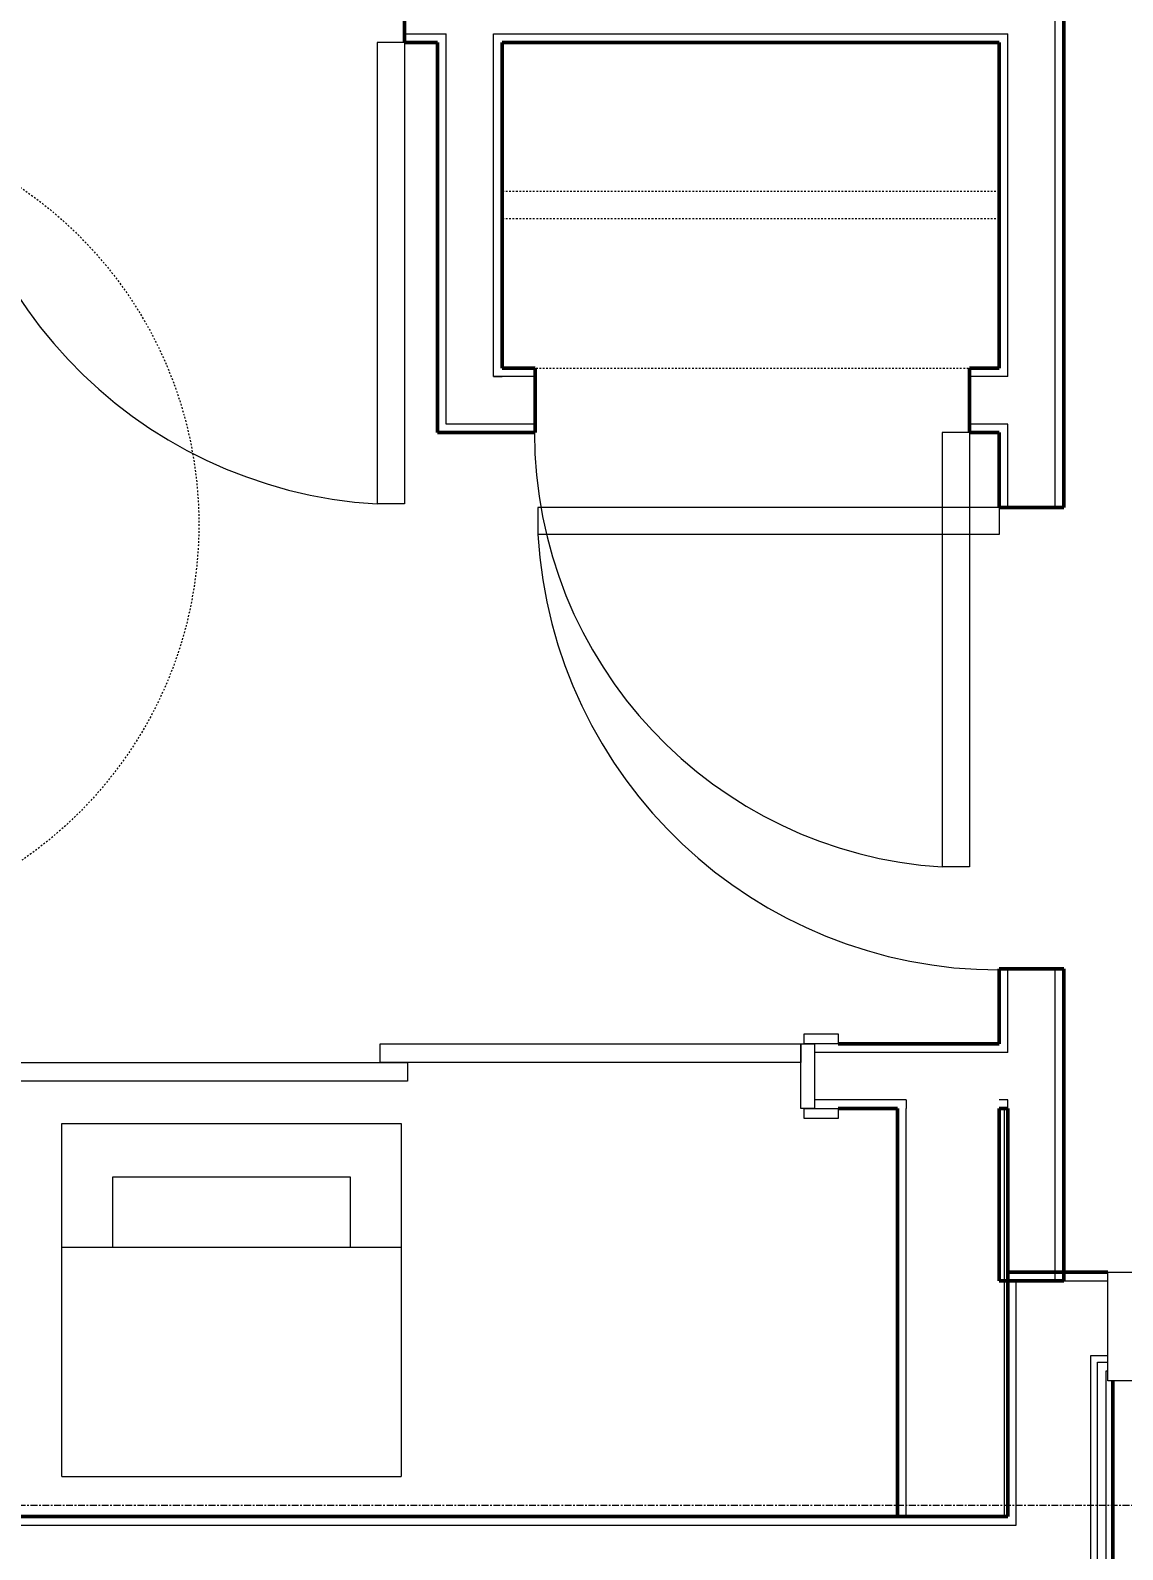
# Model space of a CAD drawing. Header units: inches. Extents: x -4266 to -1814, y 9706 to 12441.
# Drawn here: x -3385.3 to -3304.8, y 11843.9 to 11955.9 of the extents above; entities that cross this region are included whole.
import ezdxf

# ---------------------------------------------------------------- set-up
doc = ezdxf.new("R2010")
doc.units = ezdxf.units.IN
doc.header["$MEASUREMENT"] = 0
doc.linetypes.add('Dash', pattern=[0.25, 0.125, -0.125])
doc.linetypes.add('Grid Line 1_2_', pattern=[0.875, 0.5, -0.125, 0.125, -0.125])
for name, color, linetype, lineweight in [('A-ANNO-DIMS', 211, 'Continuous', 9), ('A-ANNO-DIMS-96', 211, 'Continuous', 9), ('A-DOOR-1', 7, 'Continuous', 9), ('A-DOOR-2', 50, 'Continuous', 20), ('A-DOOR-FRAM', 31, 'Continuous', 20), ('A-DOOR-FRAM-1', 50, 'Continuous', 20), ('A-GENM-HDLN-1', 7, 'Dash', 9), ('A-WALL', 113, 'Continuous', 13), ('A-WALL-3', 250, 'Continuous', 50), ('A-WALL-4', 10, 'Continuous', 13), ('I-WALL-3', 2, 'Continuous', 50), ('P-SANR-FIXT-2', 7, 'Continuous', 9), ('Q-CASE-HDLN-1', 7, 'Dash', 9), ('S-GRID-1', 1, 'Grid Line 1_2_', 9)]:
    doc.layers.add(name, color=color, linetype=linetype, lineweight=lineweight)
doc.styles.add('Century Gothic', font='ufonts.com_century-gothic.ttf', dxfattribs={"height": 9})
doc.dimstyles.new('OD__1_16__Tol__', dxfattribs={"dimscale": 12, "dimtxt": 9.397514, "dimasz": 1, "dimexe": 0.75, "dimexo": 0.5, "dimgap": 0.125, "dimtad": 1, "dimdec": 4, "dimrnd": 0.0625, "dimzin": 3, "dimdsep": 46, "dimlunit": 4, "dimtxsty": 'Century Gothic', "dimblk1": 'OBLIQUE', "dimblk2": 'OBLIQUE', "dimsah": 1, "dimcen": 0.09, "dimdle": 0.75, "dimazin": 0, "dimtfac": 1, "dimtdec": 4, "dimtix": 1, "dimtmove": 0, "dimatfit": 3, "dimfxl": 1, "dimtvp": 1, "dimtfill": 1, "dimfrac": 2, "dimtolj": 1, "dimtzin": 0, "dimarcsym": 2})

# ---------------------------------------------------------------- blocks, each defined once
blk = doc.blocks.new('DIMBLOCK18-FLOOR PLAN - 1ST FLOOR')
at = {"layer": 'A-ANNO-DIMS-96', "lineweight": 50}
for p, q in [((-4038.48, 12087.19), (-4044.48, 12093.19)), ((-4038.48, 12087.19), (-4032.48, 12081.19)), ((-4038.48, 11782.99), (-4044.48, 11788.99)), ((-4038.48, 11782.99), (-4032.48, 11776.99))]:
    blk.add_line(p, q, dxfattribs=at)
at = {"layer": 'A-ANNO-DIMS-96'}
for p, q in [((-2526.32, 12087.19), (-4047.48, 12087.19)), ((-4038.48, 11782.99), (-4038.48, 12087.19)), ((-4038.48, 12087.19), (-2526.32, 12087.19)), ((-3753.32, 11782.99), (-4047.48, 11782.99)), ((-4038.48, 11782.99), (-3753.32, 11782.99))]:
    blk.add_line(p, q, dxfattribs=at)
at = {"layer": 'A-ANNO-DIMS-96', "color": 0, "char_height": 9, "attachment_point": 1, "rotation": 90, "line_spacing_factor": 0.984502, "style": 'Century Gothic', "bg_fill": 3, "box_fill_scale": 1.25, "bg_fill_color": 256, "bg_fill_true_color": 13158600, "bg_fill_transparency": 0}
for s, insert, width in [('25\' - 4 3/16"', (-4051.52, 11900.86), 82.1611), ('304.2', (-4033.75, 11919.35), 37.7691)]:
    blk.add_mtext(s, dxfattribs=dict(at, insert=insert, width=width))
blk = doc.blocks.new('_Oblique')
at = {"color": 0, "linetype": 'ByBlock', "lineweight": -2}
blk.add_line((-0.5, -0.5), (0.5, 0.5), dxfattribs=at)

msp = doc.modelspace()

# ---------------------------------------------------------------- linework, layer by layer
at = {"layer": 'A-WALL'}
for p, q in [((-3312.67374, 11863.7394), (-3305.92374, 11863.7394)), ((-3312.67374, 11845.7394), (-3312.67374, 11863.7394)), ((-3307.17374, 11858.2394), (-3305.92374, 11858.2394)), ((-3307.17374, 11840.2394), (-3307.17374, 11858.2394)), ((-3306.67374, 11857.7394), (-3305.92374, 11857.7394)), ((-3306.67374, 11839.7394), (-3306.67374, 11857.7394)), ((-3306.04874, 11857.1144), (-3305.92374, 11857.1144)), ((-3306.04874, 11839.1144), (-3306.04874, 11857.1144)), ((-3460.52374, 11845.7394), (-3312.67374, 11845.7394))]:
    msp.add_line(p, q, dxfattribs=at)
at = {"layer": 'I-WALL-3'}
for p, q in [((-3305.92374, 11864.3644), (-3313.29874, 11864.3644)), ((-3313.29874, 11864.3644), (-3313.29874, 11846.3644)), ((-3305.54874, 11838.6144), (-3305.54874, 11856.3644)), ((-3313.29874, 11846.3644), (-3459.27374, 11846.3644))]:
    msp.add_line(p, q, dxfattribs=at)

# ---------------------------------------------------------------- next in the draw order: dimensions: what is measured, and where the dimension line sits
at = {"layer": 'A-ANNO-DIMS'}
dim = msp.add_linear_dim(base=(-4038.48434, 12087.1894), p1=(-3747.32374, 11782.9894), p2=(-2520.32374, 12087.1894), angle=90, dimstyle='OD__1_16__Tol__', override={"dimpost": '<>\\X', "dimfxl": 1264.146605}, dxfattribs=at)
dim.commit()
dim.dimension.update_dxf_attribs({"geometry": 'DIMBLOCK18-FLOOR PLAN - 1ST FLOOR', "text_midpoint": (-4038.48434, 11935.0894)})

# ---------------------------------------------------------------- next in the draw order: linework, layer by layer
at = {"layer": 'A-DOOR-1'}
for p, q in [((-3328.29874, 11881.1898), (-3328.29874, 11881.9398)), ((-3328.29874, 11881.9398), (-3325.79874, 11881.9398)), ((-3325.79874, 11881.1898), (-3328.29874, 11881.1898)), ((-3325.79874, 11881.9398), (-3325.79874, 11881.1898)), ((-3328.29874, 11875.6898), (-3328.29874, 11876.4398)), ((-3328.29874, 11876.4398), (-3325.79874, 11876.4398)), ((-3325.79874, 11875.6898), (-3328.29874, 11875.6898)), ((-3325.79874, 11876.4398), (-3325.79874, 11875.6898))]:
    msp.add_line(p, q, dxfattribs=at)
for centre, radius, start, end in [((-3357.77374, 11954.98573), 34.06659, 180, 266.634313), ((-3316.12374, 11926.23573), 32.06659, 180, 266.4241295), ((-3313.92374, 11920.71276), 34.06659, 183.365687, 270)]:
    msp.add_arc(centre, radius, start, end, dxfattribs=at)
at = {"layer": 'A-DOOR-2'}
for p, q in [((-3359.77374, 11954.98573), (-3359.77374, 11920.97789)), ((-3357.77374, 11954.98573), (-3359.77374, 11954.98573)), ((-3357.77374, 11954.98573), (-3357.77374, 11920.97789)), ((-3318.12374, 11926.23573), (-3318.12374, 11894.23156)), ((-3316.12374, 11926.23573), (-3318.12374, 11926.23573)), ((-3316.12374, 11926.23573), (-3316.12374, 11894.23156)), ((-3357.77374, 11920.97789), (-3359.77374, 11920.97789)), ((-3347.93157, 11920.71276), (-3347.93157, 11918.71276)), ((-3313.92374, 11920.71276), (-3347.93157, 11920.71276)), ((-3313.92374, 11920.71276), (-3313.92374, 11918.71276)), ((-3313.92374, 11918.71276), (-3347.93157, 11918.71276)), ((-3316.12374, 11894.23156), (-3318.12374, 11894.23156)), ((-3359.54874, 11879.8148), (-3359.54874, 11881.1898)), ((-3359.54874, 11881.1898), (-3328.54874, 11881.1898)), ((-3328.54874, 11881.1898), (-3328.54874, 11879.8148)), ((-3388.54874, 11879.8148), (-3357.54874, 11879.8148)), ((-3328.54874, 11879.8148), (-3359.54874, 11879.8148)), ((-3357.54874, 11879.8148), (-3357.54874, 11878.4398)), ((-3357.54874, 11878.4398), (-3388.54874, 11878.4398))]:
    msp.add_line(p, q, dxfattribs=at)
at = {"layer": 'A-DOOR-FRAM'}
for p, q in [((-3305.92374, 11864.3644), (-3303.92374, 11864.3644)), ((-3305.92374, 11856.3644), (-3305.92374, 11864.3644)), ((-3303.92374, 11856.3644), (-3305.92374, 11856.3644))]:
    msp.add_line(p, q, dxfattribs=at)
at = {"layer": 'A-DOOR-FRAM-1'}
for p, q in [((-3328.54874, 11876.4398), (-3328.54874, 11881.1898)), ((-3328.54874, 11881.1898), (-3327.54874, 11881.1898)), ((-3327.54874, 11881.1898), (-3327.54874, 11876.4398)), ((-3327.54874, 11876.4398), (-3328.54874, 11876.4398))]:
    msp.add_line(p, q, dxfattribs=at)
at = {"layer": 'A-GENM-HDLN-1'}
msp.add_circle((-3402.92374, 11919.4769), 30, dxfattribs=at)
at = {"layer": 'A-WALL-3'}
for p, q in [((-3357.77374, 11959.73573), (-3357.77374, 11954.98573)), ((-3309.17374, 11920.71276), (-3309.17374, 11959.73573)), ((-3357.77374, 11954.98573), (-3355.32374, 11954.98573)), ((-3355.32374, 11954.98573), (-3355.32374, 11926.23573)), ((-3350.57374, 11954.98573), (-3313.92374, 11954.98573)), ((-3350.57374, 11930.98573), (-3350.57374, 11954.98573)), ((-3313.92374, 11954.98573), (-3313.92374, 11930.98573)), ((-3348.12374, 11930.98573), (-3350.57374, 11930.98573)), ((-3348.12374, 11926.23573), (-3348.12374, 11930.98573)), ((-3313.92374, 11930.98573), (-3316.12374, 11930.98573)), ((-3316.12374, 11930.98573), (-3316.12374, 11926.23573)), ((-3355.32374, 11926.23573), (-3354.69874, 11926.23573)), ((-3354.69874, 11926.23573), (-3350.57374, 11926.23573)), ((-3350.57374, 11926.23573), (-3348.12374, 11926.23573)), ((-3316.12374, 11926.23573), (-3313.92374, 11926.23573)), ((-3313.92374, 11926.23573), (-3313.92374, 11920.71276)), ((-3313.92374, 11920.71276), (-3309.17374, 11920.71276)), ((-3313.92374, 11886.71276), (-3313.92374, 11881.1898)), ((-3309.17374, 11886.71276), (-3313.92374, 11886.71276)), ((-3309.17374, 11863.74099), (-3309.17374, 11886.71276)), ((-3313.92374, 11881.1898), (-3325.79874, 11881.1898)), ((-3325.79874, 11876.4398), (-3321.42374, 11876.4398)), ((-3321.42374, 11876.4398), (-3321.42374, 11846.3644)), ((-3313.92374, 11876.4398), (-3313.92374, 11863.74099)), ((-3313.29874, 11876.4398), (-3313.92374, 11876.4398)), ((-3313.29874, 11846.3644), (-3313.29874, 11876.4398)), ((-3313.92374, 11863.74099), (-3309.17374, 11863.74099)), ((-3321.42374, 11846.3644), (-3313.29874, 11846.3644))]:
    msp.add_line(p, q, dxfattribs=at)
at = {"layer": 'A-WALL-4'}
for p, q in [((-3309.79874, 11920.71276), (-3309.79874, 11959.11073)), ((-3357.77374, 11955.61073), (-3354.69874, 11955.61073)), ((-3354.69874, 11954.98573), (-3354.69874, 11955.61073)), ((-3354.69874, 11926.86073), (-3354.69874, 11954.98573)), ((-3351.19874, 11955.61073), (-3313.92374, 11955.61073)), ((-3351.19874, 11954.98573), (-3351.19874, 11955.61073)), ((-3351.19874, 11930.36073), (-3351.19874, 11954.98573)), ((-3313.92374, 11955.61073), (-3313.29874, 11955.61073)), ((-3313.29874, 11930.36073), (-3313.29874, 11955.61073)), ((-3351.19874, 11930.36073), (-3350.57374, 11930.36073)), ((-3350.57374, 11930.36073), (-3351.19874, 11930.36073)), ((-3348.12374, 11930.36073), (-3350.57374, 11930.36073)), ((-3313.92374, 11930.36073), (-3316.12374, 11930.36073)), ((-3313.29874, 11930.36073), (-3313.92374, 11930.36073)), ((-3351.19874, 11926.86073), (-3354.69874, 11926.86073)), ((-3350.57374, 11926.86073), (-3351.19874, 11926.86073)), ((-3348.12374, 11926.86073), (-3350.57374, 11926.86073)), ((-3313.92374, 11926.86073), (-3316.12374, 11926.86073)), ((-3313.29874, 11926.86073), (-3313.92374, 11926.86073)), ((-3313.29874, 11920.71276), (-3313.29874, 11926.86073)), ((-3313.29874, 11880.5648), (-3313.29874, 11886.71276)), ((-3309.79874, 11863.74099), (-3309.79874, 11886.71276)), ((-3313.92374, 11880.5648), (-3327.54874, 11880.5648)), ((-3313.29874, 11880.5648), (-3313.92374, 11880.5648)), ((-3320.79874, 11877.0648), (-3327.54874, 11877.0648)), ((-3320.79874, 11877.0648), (-3320.79874, 11876.4398)), ((-3313.29874, 11877.0648), (-3313.92374, 11877.0648)), ((-3313.29874, 11863.74099), (-3313.29874, 11877.0648)), ((-3320.79874, 11846.3644), (-3320.79874, 11876.4398)), ((-3313.54874, 11846.3644), (-3313.54874, 11876.4398))]:
    msp.add_line(p, q, dxfattribs=at)
at = {"layer": 'P-SANR-FIXT-2'}
for p, q in [((-3383.02374, 11849.3148), (-3383.02374, 11875.3148)), ((-3383.02374, 11875.3148), (-3358.02374, 11875.3148)), ((-3358.02374, 11875.3148), (-3358.02374, 11849.3148)), ((-3379.27374, 11871.40855), (-3361.77374, 11871.40855)), ((-3379.27374, 11866.22105), (-3379.27374, 11871.40855)), ((-3361.77374, 11871.40855), (-3361.77374, 11866.22105)), ((-3383.02374, 11866.22105), (-3358.02374, 11866.22105)), ((-3383.02374, 11849.3148), (-3358.02374, 11849.3148))]:
    msp.add_line(p, q, dxfattribs=at)
at = {"layer": 'Q-CASE-HDLN-1'}
for p, q in [((-3350.57374, 11954.98573), (-3350.57374, 11930.98573)), ((-3313.92374, 11954.98573), (-3350.57374, 11954.98573)), ((-3313.92374, 11930.98573), (-3313.92374, 11954.98573)), ((-3313.92374, 11943.98573), (-3350.57374, 11943.98573)), ((-3313.92374, 11941.98573), (-3350.57374, 11941.98573)), ((-3350.57374, 11930.98573), (-3313.92374, 11930.98573))]:
    msp.add_line(p, q, dxfattribs=at)
at = {"layer": 'S-GRID-1'}
msp.add_line((-1814.20638, 11847.1894), (-4168.71446, 11847.1894), dxfattribs=at)

doc.saveas('drawing.dxf')
